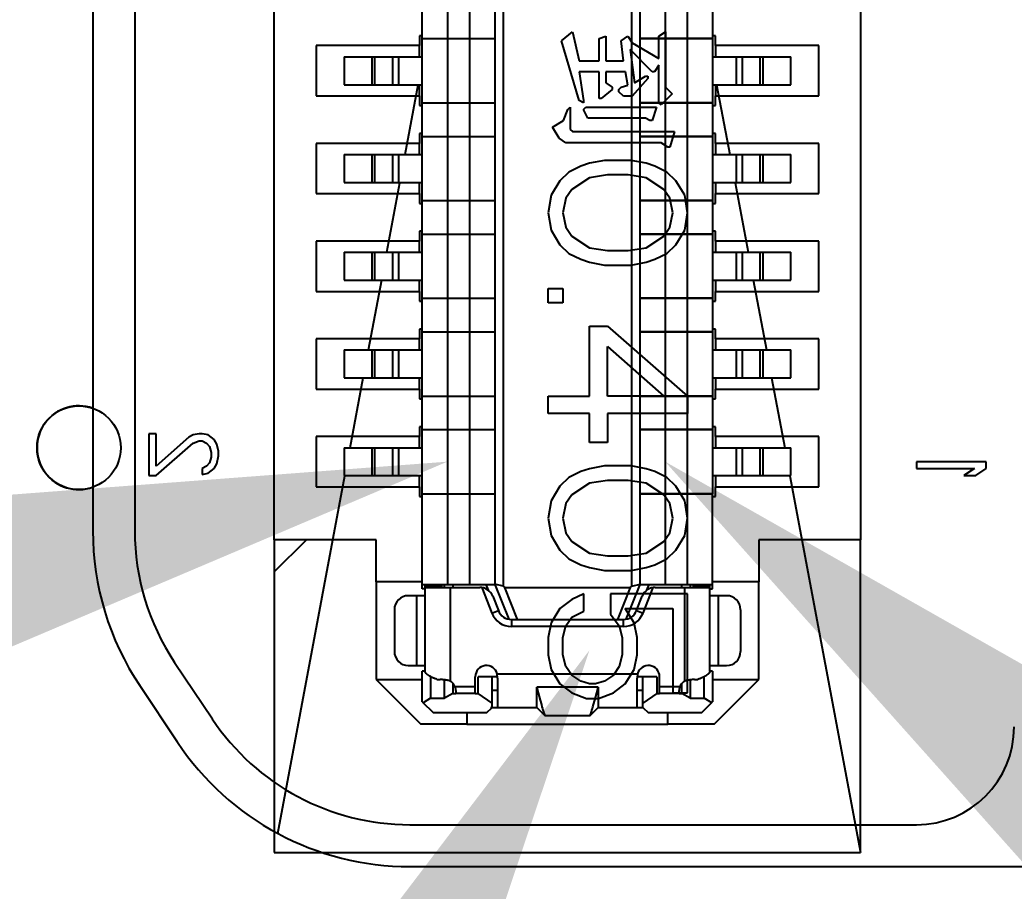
# Model space of a CAD drawing. Header units: millimetres. Extents: x 164 to 1164, y 133 to 906.
# Drawn here: x 230.45 to 241.14, y 277.52 to 286.88 of the extents above; entities that cross this region are included whole.
import ezdxf
from ezdxf import colors
from ezdxf.entities.mleader import LeaderData, LeaderLine
from ezdxf.math import Vec2, Vec3

# ---------------------------------------------------------------- set-up
doc = ezdxf.new("R2010")
doc.units = ezdxf.units.MM
for name, color, linetype in [('00侧挡板', 103, 'Continuous'), ('01_ASM_ALL_AXIS', 7, 'Continuous'), ('_135680', 7, 'Continuous'), ('_139725', 7, 'Continuous'), ('_189691', 7, 'Continuous'), ('_346969', 7, 'Continuous'), ('_367983', 7, 'Continuous'), ('_369953', 7, 'Continuous'), ('_424072', 7, 'Continuous'), ('_510059', 7, 'Continuous'), ('_524098', 7, 'Continuous'), ('_553651', 7, 'Continuous'), ('_584557', 7, 'Continuous'), ('_601858', 7, 'Continuous')]:
    doc.layers.add(name, color=color, linetype=linetype)
doc.styles.get("Standard").update_dxf_attribs({"font": ''})
doc.styles.get('Standard').set_extended_font_data('SimSun')

# ---------------------------------------------------------------- blocks, each defined once
blk = doc.blocks.new('SFWER23')
at = {"color": 7}
for p, q in [((-177.2026, -443.6431), (-177.2026, -426.5734)), ((-177.3526, -443.6431), (-177.3526, -441.8283)), ((-177.9339, -444.4855), (-177.7311, -444.3503)), ((-177.6479, -444.4751), (-177.8507, -444.6103)), ((-188.0026, -444.6283), (-178.4054, -444.6283)), ((-188.0026, -444.7783), (-178.4054, -444.7783))]:
    blk.add_line(p, q, dxfattribs=at)
at = {"color": 3}
for p, q in [((-177.2026, -443.6431), (-177.2026, -426.5734)), ((-177.8507, -444.6103), (-177.6479, -444.4751)), ((-188.0026, -444.7783), (-178.4054, -444.7783))]:
    blk.add_line(p, q, dxfattribs=at)
at = {"color": 2}
for p, q in [((-187.3326, -442.0283), (-178.3726, -442.0283)), ((-178.6021, -442.2813), (-177.2526, -442.0283)), ((-178.9526, -442.347), (-178.7026, -442.3002)), ((-179.3036, -442.4128), (-179.0526, -442.3658)), ((-179.6517, -442.4781), (-179.4026, -442.4314)), ((-180.0026, -442.5439), (-179.7526, -442.497)), ((-179.7526, -443.6595), (-180.0026, -443.6127)), ((-179.4026, -443.7252), (-179.6517, -443.6784)), ((-179.0526, -443.7908), (-179.3036, -443.7437)), ((-178.7026, -443.8564), (-178.9526, -443.8095)), ((-177.3212, -444.1154), (-178.6021, -443.8753)), ((-178.2576, -444.1283), (-178.3726, -444.0133)), ((-178.3726, -444.1283), (-187.3326, -444.1283))]:
    blk.add_line(p, q, dxfattribs=at)
at = {"color": 1}
for p, q in [((-178.3726, -442.0283), (-178.3726, -442.3933)), ((-177.2526, -442.0283), (-178.3726, -442.0283)), ((-177.2526, -444.1283), (-177.2526, -442.0283)), ((-178.3726, -442.3933), (-178.2226, -442.3933)), ((-177.7126, -442.5533), (-177.8726, -442.3933)), ((-180.1776, -442.5483), (-180.1776, -442.5583)), ((-180.1426, -442.5483), (-180.1776, -442.5483)), ((-179.9276, -442.5483), (-179.9626, -442.5483)), ((-179.9276, -442.5583), (-179.9276, -442.5483)), ((-179.8276, -442.5483), (-179.8276, -442.5583)), ((-179.7926, -442.5483), (-179.8276, -442.5483)), ((-179.5776, -442.5483), (-179.6126, -442.5483)), ((-179.5776, -442.5583), (-179.5776, -442.5483)), ((-179.4776, -442.5483), (-179.4776, -442.5583)), ((-179.4426, -442.5483), (-179.4776, -442.5483)), ((-179.2276, -442.5483), (-179.2626, -442.5483)), ((-179.2276, -442.5583), (-179.2276, -442.5483)), ((-179.1276, -442.5483), (-179.1276, -442.5583)), ((-179.0926, -442.5483), (-179.1276, -442.5483)), ((-178.8776, -442.5483), (-178.9126, -442.5483)), ((-178.8776, -442.5583), (-178.8776, -442.5483)), ((-178.7776, -442.5483), (-178.7776, -442.5583)), ((-178.7426, -442.5483), (-178.7776, -442.5483)), ((-178.5276, -442.5483), (-178.5626, -442.5483)), ((-178.5276, -442.5583), (-178.5276, -442.5483)), ((-177.7126, -442.5533), (-177.7126, -442.7183)), ((-177.7126, -443.4383), (-177.7126, -443.6033)), ((-180.1776, -443.5983), (-180.1776, -443.6083)), ((-180.1776, -443.6083), (-180.1426, -443.6083)), ((-179.9626, -443.6083), (-179.9276, -443.6083)), ((-179.9276, -443.6083), (-179.9276, -443.5983)), ((-179.8276, -443.5983), (-179.8276, -443.6083)), ((-179.8276, -443.6083), (-179.7926, -443.6083)), ((-179.6126, -443.6083), (-179.5776, -443.6083)), ((-179.5776, -443.6083), (-179.5776, -443.5983)), ((-179.4776, -443.5983), (-179.4776, -443.6083)), ((-179.4776, -443.6083), (-179.4426, -443.6083)), ((-179.2626, -443.6083), (-179.2276, -443.6083)), ((-179.2276, -443.6083), (-179.2276, -443.5983)), ((-179.1276, -443.5983), (-179.1276, -443.6083)), ((-179.1276, -443.6083), (-179.0926, -443.6083)), ((-178.9126, -443.6083), (-178.8776, -443.6083)), ((-178.8776, -443.6083), (-178.8776, -443.5983)), ((-178.7776, -443.5983), (-178.7776, -443.6083)), ((-178.7776, -443.6083), (-178.7426, -443.6083)), ((-178.5626, -443.6083), (-178.5276, -443.6083)), ((-178.5276, -443.6083), (-178.5276, -443.5983)), ((-177.8726, -443.7633), (-177.7126, -443.6033)), ((-178.3726, -443.7633), (-178.3726, -444.1283)), ((-178.2226, -443.7633), (-178.3726, -443.7633)), ((-177.2526, -444.1283), (-177.2526, -443.9498)), ((-178.3726, -444.1283), (-177.2526, -444.1283)), ((-177.3309, -444.1283), (-177.2526, -444.1283))]:
    blk.add_line(p, q, dxfattribs=at)
at = {"color": 4}
for p, q in [((-180.1426, -442.1783), (-180.1426, -442.5483)), ((-179.9626, -442.1783), (-180.1426, -442.1783)), ((-179.9626, -442.5483), (-179.9626, -442.1783)), ((-179.7926, -442.1783), (-179.7926, -442.5483)), ((-179.6126, -442.1783), (-179.7926, -442.1783)), ((-179.6126, -442.5483), (-179.6126, -442.1783)), ((-179.4426, -442.1783), (-179.4426, -442.5483)), ((-179.2626, -442.1783), (-179.4426, -442.1783)), ((-179.2626, -442.5483), (-179.2626, -442.1783)), ((-179.0926, -442.1783), (-179.0926, -442.5483)), ((-178.9126, -442.1783), (-179.0926, -442.1783)), ((-178.9126, -442.5483), (-178.9126, -442.1783)), ((-178.7426, -442.1783), (-178.7426, -442.5483)), ((-178.5626, -442.1783), (-178.7426, -442.1783)), ((-178.5626, -442.5483), (-178.5626, -442.1783)), ((-178.2226, -442.3933), (-178.2226, -442.5583)), ((-177.8726, -442.3933), (-178.2226, -442.3933)), ((-177.8726, -442.5583), (-177.8726, -442.3933)), ((-180.1426, -442.5483), (-180.1026, -442.5483)), ((-180.0026, -442.5483), (-179.9626, -442.5483)), ((-179.7926, -442.5483), (-179.7526, -442.5483)), ((-179.6526, -442.5483), (-179.6126, -442.5483)), ((-179.4426, -442.5483), (-179.4026, -442.5483)), ((-179.3026, -442.5483), (-179.2626, -442.5483)), ((-179.0926, -442.5483), (-179.0526, -442.5483)), ((-178.9526, -442.5483), (-178.9126, -442.5483)), ((-178.7426, -442.5483), (-178.7026, -442.5483)), ((-178.6026, -442.5483), (-178.5626, -442.5483)), ((-179.6065, -442.6584), (-179.6586, -442.6903)), ((-179.544, -442.6478), (-179.6065, -442.6584)), ((-179.4815, -442.6584), (-179.544, -442.6478)), ((-179.4295, -442.6903), (-179.4815, -442.6584)), ((-179.1378, -442.935), (-178.8878, -442.6478)), ((-178.8878, -442.6478), (-178.8253, -442.6478)), ((-178.8253, -442.6478), (-178.8253, -442.935)), ((-178.5128, -442.6584), (-178.5649, -442.6903)), ((-178.4503, -442.6478), (-178.5128, -442.6584)), ((-178.3878, -442.6584), (-178.4503, -442.6478)), ((-178.3357, -442.6903), (-178.3878, -442.6584)), ((-177.8253, -442.6478), (-178.1795, -442.6478)), ((-178.1795, -442.6478), (-178.1795, -442.9244)), ((-177.8253, -442.701), (-177.8253, -442.6478)), ((-179.8347, -443.0605), (-179.8347, -442.6954)), ((-179.8347, -442.6954), (-179.7792, -442.7113)), ((-179.6586, -442.6903), (-179.6899, -442.7223)), ((-179.3982, -442.7223), (-179.4295, -442.6903)), ((-178.5649, -442.6903), (-178.5961, -442.7223)), ((-178.3045, -442.7223), (-178.3357, -442.6903)), ((-180.176, -442.751), (-180.1919, -442.7272)), ((-180.1919, -442.7272), (-179.9934, -442.7272)), ((-179.9934, -442.7272), (-179.9696, -442.7033)), ((-179.9696, -442.7033), (-179.93, -442.743)), ((-179.7792, -442.7192), (-179.795, -442.743)), ((-179.7792, -442.7113), (-179.7792, -442.7192)), ((-179.6899, -442.7223), (-179.7107, -442.7648)), ((-179.5961, -442.7116), (-179.6274, -442.7329)), ((-179.544, -442.701), (-179.5961, -442.7116)), ((-179.492, -442.7116), (-179.544, -442.701)), ((-179.4607, -442.7329), (-179.492, -442.7116)), ((-179.3774, -442.7648), (-179.3982, -442.7223)), ((-178.5961, -442.7223), (-178.617, -442.7648)), ((-178.5024, -442.7116), (-178.5336, -442.7329)), ((-178.4503, -442.701), (-178.5024, -442.7116)), ((-178.3982, -442.7116), (-178.4503, -442.701)), ((-178.367, -442.7329), (-178.3982, -442.7116)), ((-178.2836, -442.7648), (-178.3045, -442.7223)), ((-178.1274, -442.701), (-177.8253, -442.701)), ((-178.1274, -442.8712), (-178.1274, -442.701)), ((-177.7126, -442.7183), (-177.7526, -442.7183)), ((-177.7126, -443.4383), (-177.7126, -442.7183)), ((-180.0966, -442.751), (-180.176, -442.751)), ((-180.1522, -442.8462), (-180.0966, -442.751)), ((-180.0728, -442.751), (-180.049, -442.7668)), ((-179.9379, -442.751), (-180.0728, -442.751)), ((-180.049, -442.7668), (-180.049, -442.7748)), ((-179.93, -442.743), (-179.9379, -442.751)), ((-179.922, -443.0129), (-179.922, -442.7589)), ((-179.922, -442.7589), (-179.8744, -442.7748)), ((-179.795, -442.743), (-179.795, -443.0843)), ((-179.7107, -442.7648), (-179.7211, -442.7967)), ((-179.6274, -442.7329), (-179.669, -442.7967)), ((-179.419, -442.7967), (-179.4607, -442.7329)), ((-179.367, -442.7967), (-179.3774, -442.7648)), ((-179.0649, -442.935), (-178.8878, -442.7329)), ((-178.8878, -442.7329), (-178.8878, -442.935)), ((-178.617, -442.7648), (-178.6274, -442.7967)), ((-178.5336, -442.7329), (-178.5753, -442.7967)), ((-178.3253, -442.7967), (-178.367, -442.7329)), ((-178.2732, -442.7967), (-178.2836, -442.7648)), ((-180.049, -442.7748), (-180.1284, -442.8541)), ((-180.0331, -442.7986), (-180.0331, -442.7906)), ((-180.0331, -442.7906), (-180.0252, -442.7906)), ((-180.0093, -442.8383), (-180.0331, -442.7986)), ((-180.0252, -442.7906), (-179.9617, -442.8462)), ((-179.8744, -442.7827), (-179.8823, -442.7986)), ((-179.8823, -442.7986), (-179.8823, -443.0049)), ((-179.8744, -442.7748), (-179.8744, -442.7827)), ((-179.7211, -442.7967), (-179.7315, -442.8499)), ((-179.669, -442.7967), (-179.6795, -442.8606)), ((-179.4086, -442.8606), (-179.419, -442.7967)), ((-179.3565, -442.8499), (-179.367, -442.7967)), ((-178.6274, -442.7967), (-178.6378, -442.8499)), ((-178.5753, -442.7967), (-178.5857, -442.8606)), ((-178.3149, -442.8606), (-178.3253, -442.7967)), ((-178.2628, -442.8499), (-178.2732, -442.7967)), ((-180.1284, -442.8541), (-180.0093, -442.8383)), ((-178.0232, -442.8286), (-178.0753, -442.8393)), ((-177.9607, -442.8286), (-178.0232, -442.8286)), ((-177.9086, -442.8393), (-177.9607, -442.8286)), ((-180.176, -442.8621), (-180.1522, -442.8462)), ((-180.1601, -442.8859), (-180.176, -442.8621)), ((-180.0014, -442.8621), (-180.049, -442.87)), ((-180.049, -442.87), (-180.049, -442.9414)), ((-179.9934, -442.8859), (-180.0014, -442.8621)), ((-179.9617, -442.8462), (-179.9617, -442.8779)), ((-179.7315, -442.8499), (-179.7315, -442.9457)), ((-179.6795, -442.8606), (-179.6795, -442.935)), ((-179.4086, -442.935), (-179.4086, -442.8606)), ((-179.3565, -442.9457), (-179.3565, -442.8499)), ((-178.6378, -442.8499), (-178.6378, -442.9457)), ((-178.5857, -442.8606), (-178.5857, -442.935)), ((-178.3149, -442.935), (-178.3149, -442.8606)), ((-178.2628, -442.9457), (-178.2628, -442.8499)), ((-178.0753, -442.8393), (-178.1274, -442.8712)), ((-177.8565, -442.8712), (-177.9086, -442.8393)), ((-177.8253, -442.9137), (-177.8565, -442.8712)), ((-180.0887, -442.8779), (-180.1601, -442.8859)), ((-180.0887, -442.9414), (-180.0887, -442.8779)), ((-179.9855, -442.8938), (-179.9934, -442.8859)), ((-179.9776, -442.8938), (-179.9855, -442.8938)), ((-179.9617, -442.8779), (-179.9776, -442.8938)), ((-178.1065, -442.9244), (-178.0649, -442.8925)), ((-178.0649, -442.8925), (-178.0232, -442.8818)), ((-178.0232, -442.8818), (-177.9607, -442.8818)), ((-177.9607, -442.8818), (-177.919, -442.8925)), ((-177.919, -442.8925), (-177.8878, -442.9137)), ((-180.176, -442.9414), (-180.0887, -442.9414)), ((-180.168, -442.9652), (-180.176, -442.9414)), ((-180.049, -442.9414), (-180.0093, -442.9414)), ((-180.0093, -442.9414), (-179.9934, -442.9176)), ((-179.9934, -442.9176), (-179.9855, -442.9176)), ((-179.9855, -442.9176), (-179.9538, -442.9573)), ((-179.7315, -442.9457), (-179.7211, -442.9989)), ((-179.6795, -442.935), (-179.669, -442.9989)), ((-179.419, -442.9989), (-179.4086, -442.935)), ((-179.367, -442.9989), (-179.3565, -442.9457)), ((-179.1378, -442.9989), (-179.1378, -442.935)), ((-178.8878, -442.935), (-179.0649, -442.935)), ((-178.8253, -442.935), (-178.7211, -442.935)), ((-178.7211, -442.935), (-178.7211, -442.9989)), ((-178.6378, -442.9457), (-178.6274, -442.9989)), ((-178.5857, -442.935), (-178.5753, -442.9989)), ((-178.3253, -442.9989), (-178.3149, -442.935)), ((-178.2732, -442.9989), (-178.2628, -442.9457)), ((-178.1795, -442.9244), (-178.1065, -442.9244)), ((-177.8878, -442.9137), (-177.867, -442.9457)), ((-177.867, -442.9457), (-177.8565, -442.9776)), ((-177.8045, -442.9669), (-177.8253, -442.9137)), ((-180.0887, -442.9652), (-180.168, -442.9652)), ((-180.0887, -443.0367), (-180.0887, -442.9652)), ((-180.049, -442.9652), (-180.049, -443.0367)), ((-179.9538, -442.9652), (-180.049, -442.9652)), ((-179.9538, -442.9573), (-179.9538, -442.9652)), ((-177.8565, -442.9776), (-177.8565, -442.9989)), ((-177.8045, -443.0095), (-177.8045, -442.9669)), ((-179.9141, -443.0208), (-179.922, -443.0129)), ((-179.8823, -443.0049), (-179.9141, -443.0208)), ((-179.7211, -442.9989), (-179.7107, -443.0308)), ((-179.669, -442.9989), (-179.6274, -443.0627)), ((-179.4607, -443.0627), (-179.419, -442.9989)), ((-179.3774, -443.0308), (-179.367, -442.9989)), ((-178.8878, -442.9989), (-179.1378, -442.9989)), ((-178.8878, -443.1478), (-178.8878, -442.9989)), ((-178.8253, -442.9989), (-178.8253, -443.1478)), ((-178.7211, -442.9989), (-178.8253, -442.9989)), ((-178.6274, -442.9989), (-178.617, -443.0308)), ((-178.5753, -442.9989), (-178.5336, -443.0627)), ((-178.367, -443.0627), (-178.3253, -442.9989)), ((-178.2836, -443.0308), (-178.2732, -442.9989)), ((-177.8565, -442.9989), (-177.867, -443.0308)), ((-177.8253, -443.0627), (-177.8045, -443.0095)), ((-180.1919, -443.0605), (-180.0887, -443.0367)), ((-179.9458, -443.0367), (-180.1601, -443.1002)), ((-180.049, -443.0367), (-179.9458, -443.0208)), ((-179.9458, -443.0208), (-179.9379, -443.0208)), ((-179.9379, -443.0208), (-179.9458, -443.0367)), ((-179.7107, -443.0308), (-179.6899, -443.0733)), ((-179.3982, -443.0733), (-179.3774, -443.0308)), ((-178.617, -443.0308), (-178.5961, -443.0733)), ((-178.3045, -443.0733), (-178.2836, -443.0308)), ((-178.117, -443.0201), (-178.1795, -443.0201)), ((-178.1795, -443.0201), (-178.1586, -443.0627)), ((-178.0961, -443.0627), (-178.117, -443.0201)), ((-177.867, -443.0308), (-177.8878, -443.0627)), ((-180.1601, -443.1002), (-180.1919, -443.0605)), ((-179.9141, -443.0764), (-179.922, -443.0684)), ((-179.922, -443.0684), (-179.8427, -443.0684)), ((-179.8744, -443.0922), (-179.9141, -443.0764)), ((-179.8427, -443.0684), (-179.8347, -443.0605)), ((-179.795, -443.0843), (-179.8109, -443.1081)), ((-179.6899, -443.0733), (-179.6586, -443.1052)), ((-179.6274, -443.0627), (-179.5961, -443.084)), ((-179.5961, -443.084), (-179.544, -443.0946)), ((-179.544, -443.0946), (-179.492, -443.084)), ((-179.492, -443.084), (-179.4607, -443.0627)), ((-179.4295, -443.1052), (-179.3982, -443.0733)), ((-178.5961, -443.0733), (-178.5649, -443.1052)), ((-178.5336, -443.0627), (-178.5024, -443.084)), ((-178.5024, -443.084), (-178.4503, -443.0946)), ((-178.4503, -443.0946), (-178.3982, -443.084)), ((-178.3982, -443.084), (-178.367, -443.0627)), ((-178.3357, -443.1052), (-178.3045, -443.0733)), ((-178.1586, -443.0627), (-178.1274, -443.1052)), ((-178.0649, -443.084), (-178.0961, -443.0627)), ((-178.0232, -443.0946), (-178.0649, -443.084)), ((-177.919, -443.084), (-177.9607, -443.0946)), ((-177.8878, -443.0627), (-177.919, -443.084)), ((-177.8565, -443.1052), (-177.8253, -443.0627)), ((-179.8506, -443.1319), (-179.8744, -443.0922)), ((-179.8109, -443.1081), (-179.8506, -443.1319)), ((-179.6586, -443.1052), (-179.6065, -443.1371)), ((-179.4815, -443.1371), (-179.4295, -443.1052)), ((-179.2732, -443.1478), (-179.2732, -443.0946)), ((-179.2732, -443.0946), (-179.2211, -443.0946)), ((-179.2211, -443.0946), (-179.2211, -443.1478)), ((-178.5649, -443.1052), (-178.5128, -443.1371)), ((-178.3878, -443.1371), (-178.3357, -443.1052)), ((-178.1274, -443.1052), (-178.0753, -443.1371)), ((-177.9607, -443.0946), (-178.0232, -443.0946)), ((-177.9086, -443.1371), (-177.8565, -443.1052)), ((-179.6065, -443.1371), (-179.544, -443.1478)), ((-179.544, -443.1478), (-179.4815, -443.1371)), ((-179.2211, -443.1478), (-179.2732, -443.1478)), ((-178.8253, -443.1478), (-178.8878, -443.1478)), ((-178.5128, -443.1371), (-178.4503, -443.1478)), ((-178.4503, -443.1478), (-178.3878, -443.1371)), ((-178.0753, -443.1371), (-178.0232, -443.1478)), ((-178.0232, -443.1478), (-177.9607, -443.1478)), ((-177.9607, -443.1478), (-177.9086, -443.1371)), ((-177.7526, -443.4383), (-177.7126, -443.4383)), ((-180.1426, -443.6083), (-180.1426, -443.9783)), ((-180.1026, -443.6083), (-180.1426, -443.6083)), ((-179.9626, -443.6083), (-180.0026, -443.6083)), ((-179.9626, -443.9783), (-179.9626, -443.6083)), ((-179.7926, -443.6083), (-179.7926, -443.9783)), ((-179.7526, -443.6083), (-179.7926, -443.6083)), ((-179.6126, -443.6083), (-179.6526, -443.6083)), ((-179.6126, -443.9783), (-179.6126, -443.6083)), ((-179.4426, -443.6083), (-179.4426, -443.9783)), ((-179.4026, -443.6083), (-179.4426, -443.6083)), ((-179.2626, -443.6083), (-179.3026, -443.6083)), ((-179.2626, -443.9783), (-179.2626, -443.6083)), ((-179.0926, -443.6083), (-179.0926, -443.9783)), ((-179.0526, -443.6083), (-179.0926, -443.6083)), ((-178.9126, -443.6083), (-178.9526, -443.6083)), ((-178.9126, -443.9783), (-178.9126, -443.6083)), ((-178.7426, -443.6083), (-178.7426, -443.9783)), ((-178.7026, -443.6083), (-178.7426, -443.6083)), ((-178.5626, -443.6083), (-178.6026, -443.6083)), ((-178.5626, -443.9783), (-178.5626, -443.6083)), ((-178.2226, -443.5983), (-178.2226, -443.7633)), ((-177.8726, -443.7633), (-177.8726, -443.5983)), ((-178.2226, -443.7633), (-177.8726, -443.7633)), ((-180.1426, -443.9783), (-179.9626, -443.9783)), ((-179.7926, -443.9783), (-179.6126, -443.9783)), ((-179.4426, -443.9783), (-179.2626, -443.9783)), ((-179.0926, -443.9783), (-178.9126, -443.9783)), ((-178.7426, -443.9783), (-178.5626, -443.9783))]:
    blk.add_line(p, q, dxfattribs=at)
at = {"color": 7}
for centre, radius, start, end in [((-177.7026, -441.8283), 0.35, 0, 90), ((-178.2026, -443.6431), 0.85, 303.6901, 0), ((-178.2026, -443.6431), 1, 303.6901, 0), ((-178.4054, -443.7783), 0.85, 270, 303.6901), ((-178.4054, -443.7783), 1, 270, 303.6901)]:
    blk.add_arc(centre, radius, start, end, dxfattribs=at)
at = {"color": 3}
for centre, start, end in [((-178.2026, -443.6431), 303.6901, 0), ((-178.4054, -443.7783), 270, 303.6901)]:
    blk.add_arc(centre, 1, start, end, dxfattribs=at)
at = {"layer": '01_ASM_ALL_AXIS', "color": 4}
for p, q in [((-178.6526, -441.5783), (-178.6526, -441.8283)), ((-178.6276, -441.5783), (-178.6526, -441.5783)), ((-178.6026, -441.6155), (-178.6276, -441.5783)), ((-178.6276, -441.8283), (-178.6276, -441.6208)), ((-178.6276, -441.6208), (-178.6026, -441.6581)), ((-178.6026, -441.6581), (-178.6026, -441.6155)), ((-178.6526, -441.8283), (-178.6276, -441.8283)), ((-178.7151, -444.3336), (-178.7318, -444.3442)), ((-178.6901, -444.3283), (-178.7151, -444.3336)), ((-178.6735, -444.3283), (-178.6901, -444.3283)), ((-178.6443, -444.3336), (-178.6735, -444.3283)), ((-178.6276, -444.3442), (-178.6443, -444.3336)), ((-178.7485, -444.3655), (-178.7526, -444.3868)), ((-178.7318, -444.3442), (-178.7485, -444.3655)), ((-178.7193, -444.3708), (-178.7068, -444.3602)), ((-178.7068, -444.3602), (-178.686, -444.3549)), ((-178.686, -444.3549), (-178.6693, -444.3549)), ((-178.6693, -444.3549), (-178.6485, -444.3602)), ((-178.6485, -444.3602), (-178.636, -444.3708)), ((-178.611, -444.3655), (-178.6276, -444.3442)), ((-178.6068, -444.3868), (-178.611, -444.3655)), ((-178.7526, -444.3868), (-178.7526, -444.3974)), ((-178.7526, -444.3974), (-178.7485, -444.4187)), ((-178.7276, -444.3868), (-178.7193, -444.3708)), ((-178.7276, -444.3974), (-178.7276, -444.3868)), ((-178.7193, -444.4187), (-178.7276, -444.3974)), ((-178.636, -444.3708), (-178.6276, -444.3868)), ((-178.6276, -444.3868), (-178.6068, -444.3868)), ((-178.7485, -444.4187), (-178.7401, -444.4347)), ((-178.7401, -444.4347), (-178.636, -444.5517)), ((-178.6026, -444.5517), (-178.7193, -444.4187)), ((-178.7526, -444.5517), (-178.7526, -444.5783)), ((-178.636, -444.5517), (-178.7526, -444.5517)), ((-178.7526, -444.5783), (-178.6026, -444.5783)), ((-178.6026, -444.5783), (-178.6026, -444.5517))]:
    blk.add_line(p, q, dxfattribs=at)
blk.add_circle((-178.7026, -444.8283), 0.15, dxfattribs=at)
blk.add_arc((-178.7026, -444.8283), 0.15, 160.5269, 19.4731, dxfattribs=at)
at = {"layer": '_135680', "color": 7}
for p, q in [((-179.4026, -442.5583), (-179.4026, -442.2783)), ((-179.3026, -442.2783), (-179.4026, -442.2783)), ((-179.3026, -442.5583), (-179.3026, -442.2783)), ((-179.4676, -442.5583), (-179.4676, -442.8183)), ((-179.4676, -442.5583), (-179.2376, -442.5583)), ((-179.2376, -442.8183), (-179.2376, -442.5583)), ((-179.2376, -442.8183), (-179.4676, -442.8183))]:
    blk.add_line(p, q, dxfattribs=at)
at = {"layer": '_135680', "color": 9}
for p, q in [((-179.4026, -442.3783), (-179.3026, -442.3783)), ((-179.3026, -442.3875), (-179.4026, -442.3875)), ((-179.4026, -442.453), (-179.3026, -442.453)), ((-179.3026, -442.4733), (-179.4026, -442.4733)), ((-179.2376, -442.6483), (-179.4676, -442.6483)), ((-179.4676, -442.7283), (-179.2376, -442.7283))]:
    blk.add_line(p, q, dxfattribs=at)
at = {"layer": '_139725', "color": 7}
for p, q in [((-180.2876, -442.5583), (-180.1676, -442.5583)), ((-180.1676, -442.8183), (-180.1676, -442.5583)), ((-179.9376, -442.5583), (-179.9376, -442.8183)), ((-179.9376, -442.5583), (-179.8176, -442.5583)), ((-179.8176, -442.8183), (-179.8176, -442.5583)), ((-179.5876, -442.5583), (-179.5876, -442.8183)), ((-179.5876, -442.5583), (-179.4676, -442.5583)), ((-179.4676, -442.8183), (-179.4676, -442.5583)), ((-179.2376, -442.5583), (-179.2376, -442.8183)), ((-179.2376, -442.5583), (-179.1176, -442.5583)), ((-179.1176, -442.8183), (-179.1176, -442.5583)), ((-178.8876, -442.5583), (-178.8876, -442.8183)), ((-178.8876, -442.5583), (-178.7676, -442.5583)), ((-178.7676, -442.8183), (-178.7676, -442.5583)), ((-178.5376, -442.5583), (-178.5376, -442.8183)), ((-178.1976, -442.5583), (-178.5376, -442.5583)), ((-178.2126, -442.8183), (-178.2126, -442.5583)), ((-178.1976, -442.5683), (-178.1976, -442.5583)), ((-177.9026, -442.5583), (-177.9026, -442.5683)), ((-177.9026, -442.5583), (-177.7926, -442.5583)), ((-177.8051, -442.5883), (-177.8827, -442.5883)), ((-177.7895, -442.5614), (-177.8051, -442.5883)), ((-177.8051, -442.6383), (-177.8051, -442.5883)), ((-177.7526, -442.5983), (-177.7926, -442.5583)), ((-177.7526, -442.5983), (-177.7526, -442.7883)), ((-178.2126, -442.6383), (-178.2026, -442.6383)), ((-177.8711, -442.6383), (-177.8051, -442.6383)), ((-177.8051, -442.6383), (-177.8226, -442.6683)), ((-178.2026, -442.6683), (-178.2126, -442.6683)), ((-177.8226, -442.6683), (-177.8587, -442.6683)), ((-177.8226, -442.6783), (-177.8226, -442.6683)), ((-177.8826, -442.7583), (-177.8826, -442.8283)), ((-177.8826, -442.7583), (-177.8226, -442.7583)), ((-177.8226, -442.7583), (-177.8226, -442.7483)), ((-177.8226, -442.7583), (-177.7876, -442.8083)), ((-177.7726, -442.8083), (-177.7526, -442.7883)), ((-180.1676, -442.8183), (-180.2876, -442.8183)), ((-179.8176, -442.8183), (-179.9376, -442.8183)), ((-179.4676, -442.8183), (-179.5876, -442.8183)), ((-179.1176, -442.8183), (-179.2376, -442.8183)), ((-178.7676, -442.8183), (-178.8876, -442.8183)), ((-178.2126, -442.8183), (-178.5376, -442.8183)), ((-178.207, -442.8483), (-178.2135, -442.8183)), ((-178.0888, -442.8678), (-178.2126, -442.8183)), ((-177.7726, -442.8083), (-177.8826, -442.8083)), ((-178.207, -442.8483), (-187.4983, -442.8483)), ((-178.2026, -442.8534), (-178.207, -442.8483)), ((-178.2026, -443.3031), (-178.2026, -442.8534)), ((-178.2026, -442.8534), (-178.0876, -442.8994)), ((-178.0876, -443.2571), (-178.2026, -443.3031)), ((-178.2126, -443.3383), (-178.0888, -443.2887)), ((-187.4983, -443.3083), (-178.207, -443.3083)), ((-178.207, -443.3083), (-178.2135, -443.3383)), ((-178.207, -443.3083), (-178.2026, -443.3031)), ((-177.8826, -443.3283), (-177.8826, -443.3983)), ((-180.2876, -443.3383), (-180.1676, -443.3383)), ((-180.1676, -443.5983), (-180.1676, -443.3383)), ((-179.9376, -443.5983), (-179.9376, -443.3383)), ((-179.9376, -443.3383), (-179.8176, -443.3383)), ((-179.8176, -443.5983), (-179.8176, -443.3383)), ((-179.5876, -443.5983), (-179.5876, -443.3383)), ((-179.5876, -443.3383), (-179.4676, -443.3383)), ((-179.4676, -443.5983), (-179.4676, -443.3383)), ((-179.2376, -443.5983), (-179.2376, -443.3383)), ((-179.2376, -443.3383), (-179.1176, -443.3383)), ((-179.1176, -443.5983), (-179.1176, -443.3383)), ((-178.8876, -443.5983), (-178.8876, -443.3383)), ((-178.8876, -443.3383), (-178.7676, -443.3383)), ((-178.7676, -443.5983), (-178.7676, -443.3383)), ((-178.5376, -443.5983), (-178.5376, -443.3383)), ((-178.5376, -443.3383), (-178.2126, -443.3383)), ((-178.2126, -443.5983), (-178.2126, -443.3383)), ((-177.7726, -443.3483), (-177.8826, -443.3483)), ((-177.7876, -443.3483), (-177.8226, -443.3983)), ((-177.7526, -443.3683), (-177.7726, -443.3483)), ((-177.7526, -443.3683), (-177.7526, -443.5583)), ((-177.8226, -443.3983), (-177.8826, -443.3983)), ((-177.8226, -443.4083), (-177.8226, -443.3983)), ((-177.8226, -443.4883), (-177.8226, -443.4783)), ((-178.2126, -443.4883), (-178.2026, -443.4883)), ((-177.8587, -443.4883), (-177.8226, -443.4883)), ((-177.8226, -443.4883), (-177.8051, -443.5183)), ((-178.2026, -443.5183), (-178.2126, -443.5183)), ((-177.8051, -443.5183), (-177.8711, -443.5183)), ((-177.8051, -443.5683), (-177.8051, -443.5183)), ((-177.8827, -443.5683), (-177.8051, -443.5683)), ((-177.8051, -443.5683), (-177.7895, -443.5951)), ((-177.7926, -443.5983), (-177.7526, -443.5583)), ((-180.1676, -443.5983), (-180.2876, -443.5983)), ((-179.8176, -443.5983), (-179.9376, -443.5983)), ((-179.4676, -443.5983), (-179.5876, -443.5983)), ((-179.1176, -443.5983), (-179.2376, -443.5983)), ((-178.7676, -443.5983), (-178.8876, -443.5983)), ((-178.1976, -443.5983), (-178.5376, -443.5983)), ((-178.1976, -443.5883), (-178.1976, -443.5983)), ((-177.9026, -443.5883), (-177.9026, -443.5983)), ((-177.7926, -443.5983), (-177.9026, -443.5983))]:
    blk.add_line(p, q, dxfattribs=at)
at = {"layer": '_139725', "color": 9}
for p, q in [((-180.1676, -442.6483), (-180.2876, -442.6483)), ((-179.8176, -442.6483), (-179.9376, -442.6483)), ((-179.4676, -442.6483), (-179.5876, -442.6483)), ((-179.1176, -442.6483), (-179.2376, -442.6483)), ((-178.7676, -442.6483), (-178.8876, -442.6483)), ((-178.2126, -442.6483), (-178.5376, -442.6483)), ((-180.2876, -442.7283), (-180.1676, -442.7283)), ((-179.9376, -442.7283), (-179.8176, -442.7283)), ((-179.5876, -442.7283), (-179.4676, -442.7283)), ((-179.2376, -442.7283), (-179.1176, -442.7283)), ((-178.8876, -442.7283), (-178.7676, -442.7283)), ((-178.5376, -442.7283), (-178.2126, -442.7283)), ((-178.1925, -442.794), (-178.2126, -442.786)), ((-178.2126, -443.3706), (-178.1925, -443.3625)), ((-180.1676, -443.4283), (-180.2876, -443.4283)), ((-179.8176, -443.4283), (-179.9376, -443.4283)), ((-179.4676, -443.4283), (-179.5876, -443.4283)), ((-179.1176, -443.4283), (-179.2376, -443.4283)), ((-178.7676, -443.4283), (-178.8876, -443.4283)), ((-178.2126, -443.4283), (-178.5376, -443.4283)), ((-180.2876, -443.5083), (-180.1676, -443.5083)), ((-179.9376, -443.5083), (-179.8176, -443.5083)), ((-179.5876, -443.5083), (-179.4676, -443.5083)), ((-179.2376, -443.5083), (-179.1176, -443.5083)), ((-178.8876, -443.5083), (-178.7676, -443.5083)), ((-178.5376, -443.5083), (-178.2126, -443.5083))]:
    blk.add_line(p, q, dxfattribs=at)
at = {"layer": '_189691', "color": 7}
for p, q in [((-178.7026, -442.5583), (-178.7026, -442.2783)), ((-178.6026, -442.2783), (-178.7026, -442.2783)), ((-178.6026, -442.5583), (-178.6026, -442.2783)), ((-178.7676, -442.5583), (-178.7676, -442.8183)), ((-178.7676, -442.5583), (-178.5376, -442.5583)), ((-178.5376, -442.8183), (-178.5376, -442.5583)), ((-178.5376, -442.8183), (-178.7676, -442.8183))]:
    blk.add_line(p, q, dxfattribs=at)
at = {"layer": '_189691', "color": 9}
for p, q in [((-178.7026, -442.3783), (-178.6026, -442.3783)), ((-178.6026, -442.3875), (-178.7026, -442.3875)), ((-178.7026, -442.453), (-178.6026, -442.453)), ((-178.6026, -442.4733), (-178.7026, -442.4733)), ((-178.5376, -442.6483), (-178.7676, -442.6483)), ((-178.7676, -442.7283), (-178.5376, -442.7283))]:
    blk.add_line(p, q, dxfattribs=at)
at = {"layer": '_346969', "color": 7}
for p, q in [((-179.1176, -443.5983), (-179.1176, -443.3383)), ((-179.1176, -443.3383), (-178.8876, -443.3383)), ((-178.8876, -443.5983), (-178.8876, -443.3383)), ((-178.8876, -443.5983), (-179.1176, -443.5983)), ((-179.0526, -443.8783), (-179.0526, -443.5983)), ((-178.9526, -443.8783), (-178.9526, -443.5983)), ((-179.0526, -443.8783), (-178.9526, -443.8783))]:
    blk.add_line(p, q, dxfattribs=at)
at = {"layer": '_346969', "color": 9}
for p, q in [((-178.8876, -443.4283), (-179.1176, -443.4283)), ((-179.1176, -443.5083), (-178.8876, -443.5083)), ((-179.0526, -443.6833), (-178.9526, -443.6833)), ((-178.9526, -443.7035), (-179.0526, -443.7035)), ((-179.0526, -443.7691), (-178.9526, -443.7691)), ((-178.9526, -443.7783), (-179.0526, -443.7783))]:
    blk.add_line(p, q, dxfattribs=at)
at = {"layer": '_367983', "color": 7}
for p, q in [((-178.7676, -443.5983), (-178.7676, -443.3383)), ((-178.7676, -443.3383), (-178.5376, -443.3383)), ((-178.5376, -443.5983), (-178.5376, -443.3383)), ((-178.5376, -443.5983), (-178.7676, -443.5983)), ((-178.7026, -443.8783), (-178.7026, -443.5983)), ((-178.6026, -443.8783), (-178.6026, -443.5983)), ((-178.7026, -443.8783), (-178.6026, -443.8783))]:
    blk.add_line(p, q, dxfattribs=at)
at = {"layer": '_367983', "color": 9}
for p, q in [((-178.5376, -443.4283), (-178.7676, -443.4283)), ((-178.7676, -443.5083), (-178.5376, -443.5083)), ((-178.7026, -443.6833), (-178.6026, -443.6833)), ((-178.6026, -443.7035), (-178.7026, -443.7035)), ((-178.7026, -443.7691), (-178.6026, -443.7691)), ((-178.6026, -443.7783), (-178.7026, -443.7783))]:
    blk.add_line(p, q, dxfattribs=at)
at = {"layer": '_369953', "color": 7}
for p, q in [((-180.1026, -442.5583), (-180.1026, -442.2783)), ((-180.0026, -442.2783), (-180.1026, -442.2783)), ((-180.0026, -442.5583), (-180.0026, -442.2783)), ((-180.1676, -442.5583), (-180.1676, -442.8183)), ((-180.1676, -442.5583), (-179.9376, -442.5583)), ((-179.9376, -442.8183), (-179.9376, -442.5583)), ((-179.9376, -442.8183), (-180.1676, -442.8183))]:
    blk.add_line(p, q, dxfattribs=at)
at = {"layer": '_369953', "color": 9}
for p, q in [((-180.1026, -442.3783), (-180.0026, -442.3783)), ((-180.0026, -442.3875), (-180.1026, -442.3875)), ((-180.1026, -442.453), (-180.0026, -442.453)), ((-180.0026, -442.4733), (-180.1026, -442.4733)), ((-179.9376, -442.6483), (-180.1676, -442.6483)), ((-180.1676, -442.7283), (-179.9376, -442.7283))]:
    blk.add_line(p, q, dxfattribs=at)
at = {"layer": '_424072', "color": 7}
for p, q in [((-178.1226, -442.4583), (-177.9726, -442.4583)), ((-178.1726, -442.5083), (-178.1726, -442.5683)), ((-177.9226, -442.5683), (-177.9226, -442.5083)), ((-177.9026, -442.5683), (-178.2126, -442.5683)), ((-178.2026, -442.7641), (-178.2026, -442.5683)), ((-177.8726, -442.6227), (-177.8726, -442.6109)), ((-178.2126, -442.6283), (-178.2026, -442.6283)), ((-177.8476, -442.7483), (-177.8476, -442.6754)), ((-177.8226, -442.6783), (-177.8326, -442.6783)), ((-177.8226, -442.6783), (-177.8226, -442.7483)), ((-177.8226, -442.7483), (-177.8826, -442.7483)), ((-178.1103, -442.8076), (-178.2021, -442.7717)), ((-178.1194, -442.8308), (-178.1708, -442.8107)), ((-177.8926, -442.827), (-177.8775, -442.8283)), ((-177.7726, -442.8283), (-177.8775, -442.8283)), ((-177.8326, -442.8083), (-177.8326, -442.8283)), ((-177.7726, -442.9683), (-177.7726, -442.8083)), ((-178.0876, -443.2791), (-178.0876, -442.8774)), ((-178.0626, -442.8774), (-178.0626, -443.2791)), ((-177.8447, -442.9683), (-177.8447, -443.1883)), ((-177.8447, -442.9683), (-177.7726, -442.9683)), ((-177.7825, -442.9848), (-177.7984, -442.9805)), ((-177.7426, -442.9983), (-177.7726, -442.9683)), ((-177.7426, -442.9983), (-177.7426, -443.1583)), ((-177.7726, -443.1883), (-177.7426, -443.1583)), ((-177.8447, -443.1883), (-177.8253, -443.1832)), ((-177.7726, -443.1883), (-177.8447, -443.1883)), ((-177.8253, -443.1832), (-177.7984, -443.1761)), ((-177.7726, -443.3539), (-177.7726, -443.1883)), ((-178.1708, -443.3458), (-178.1194, -443.3257)), ((-177.8775, -443.3283), (-177.8926, -443.3295)), ((-177.8775, -443.3283), (-177.7726, -443.3283)), ((-177.8326, -443.3283), (-177.8326, -443.3483)), ((-178.2021, -443.3849), (-178.1103, -443.349)), ((-178.2026, -443.5883), (-178.2026, -443.3924)), ((-177.8226, -443.4083), (-177.8826, -443.4083)), ((-177.8476, -443.4812), (-177.8476, -443.4083)), ((-177.8226, -443.4083), (-177.8226, -443.4783)), ((-177.8326, -443.4783), (-177.8226, -443.4783)), ((-178.2026, -443.5283), (-178.2126, -443.5283)), ((-177.8726, -443.5457), (-177.8726, -443.5339)), ((-177.9026, -443.5883), (-178.2126, -443.5883)), ((-178.1726, -443.5883), (-178.1726, -443.6483)), ((-177.9226, -443.6483), (-177.9226, -443.5883)), ((-178.1226, -443.6983), (-177.9726, -443.6983))]:
    blk.add_line(p, q, dxfattribs=at)
at = {"layer": '_424072', "color": 9}
for p, q in [((-178.1726, -442.5383), (-177.9226, -442.5383)), ((-178.2058, -442.6283), (-178.2058, -442.5683)), ((-177.8673, -442.6583), (-178.2026, -442.6583)), ((-178.1194, -442.8308), (-178.1103, -442.8076)), ((-177.8926, -443.3295), (-177.8926, -442.827)), ((-178.0626, -442.8774), (-178.0876, -442.8774)), ((-178.0876, -443.2791), (-178.0626, -443.2791)), ((-178.1103, -443.349), (-178.1194, -443.3257)), ((-178.2026, -443.4983), (-177.8673, -443.4983)), ((-178.2058, -443.5883), (-178.2058, -443.5283)), ((-177.9226, -443.6183), (-178.1726, -443.6183))]:
    blk.add_line(p, q, dxfattribs=at)
at = {"layer": '_424072', "color": 7}
for points in [[(-177.9026, -442.5683), (-177.9023, -442.5683), (-177.902, -442.5683), (-177.9017, -442.5683), (-177.9014, -442.5684), (-177.9011, -442.5684), (-177.9008, -442.5684), (-177.9005, -442.5685), (-177.9002, -442.5686), (-177.8999, -442.5687), (-177.8997, -442.5687), (-177.8993, -442.5688), (-177.899, -442.569), (-177.8987, -442.5691), (-177.8984, -442.5692), (-177.8981, -442.5693), (-177.8978, -442.5695), (-177.8976, -442.5696), (-177.8973, -442.5698), (-177.897, -442.5699), (-177.8967, -442.5701), (-177.8964, -442.5703), (-177.896, -442.5706), (-177.8957, -442.5708), (-177.8954, -442.571), (-177.895, -442.5713), (-177.8947, -442.5716), (-177.8944, -442.5718), (-177.8941, -442.5721), (-177.8938, -442.5724), (-177.8934, -442.5727), (-177.893, -442.5731), (-177.8926, -442.5735), (-177.8923, -442.5739), (-177.8919, -442.5742), (-177.8915, -442.5746), (-177.8912, -442.575), (-177.8908, -442.5754)], [(-177.8908, -442.5754), (-177.8901, -442.5763), (-177.8895, -442.5772), (-177.8888, -442.5781), (-177.8881, -442.579), (-177.8875, -442.5799), (-177.8869, -442.5808), (-177.8863, -442.5818), (-177.8855, -442.5831), (-177.8847, -442.5844), (-177.884, -442.5858), (-177.8832, -442.5871), (-177.8825, -442.5885), (-177.8818, -442.5899), (-177.881, -442.5915), (-177.8802, -442.5931), (-177.8794, -442.5947), (-177.8787, -442.5964), (-177.8779, -442.598), (-177.8772, -442.5996), (-177.8763, -442.6019), (-177.8753, -442.6041), (-177.8744, -442.6064), (-177.8735, -442.6086), (-177.8726, -442.6109)], [(-177.8726, -442.6227), (-177.8726, -442.6241), (-177.8725, -442.6256), (-177.8725, -442.627), (-177.8724, -442.6284), (-177.8722, -442.6299), (-177.8721, -442.6315), (-177.8719, -442.6332), (-177.8717, -442.6349), (-177.8715, -442.6366), (-177.8712, -442.6382), (-177.8709, -442.6405), (-177.8705, -442.6427), (-177.8701, -442.6449), (-177.8697, -442.6472), (-177.8692, -442.6494), (-177.8688, -442.6516), (-177.8683, -442.6538), (-177.8678, -442.6561), (-177.8673, -442.6583)], [(-177.7984, -442.9805), (-177.8253, -442.9733), (-177.8447, -442.9683)], [(-177.7429, -442.998), (-177.7433, -442.9977), (-177.7437, -442.9974), (-177.7441, -442.9971), (-177.7451, -442.9966), (-177.7462, -442.9961), (-177.7476, -442.9955), (-177.749, -442.995), (-177.7509, -442.9943), (-177.7527, -442.9936), (-177.755, -442.9929), (-177.7572, -442.9922), (-177.7598, -442.9914), (-177.7625, -442.9906), (-177.7687, -442.9887), (-177.775, -442.9869), (-177.7825, -442.9848)], [(-177.7984, -443.1761), (-177.7825, -443.1717), (-177.775, -443.1697), (-177.7687, -443.1679), (-177.7625, -443.166), (-177.7598, -443.1652), (-177.7572, -443.1644), (-177.755, -443.1637), (-177.7527, -443.1629), (-177.7509, -443.1623), (-177.749, -443.1616), (-177.7476, -443.161), (-177.7462, -443.1604), (-177.7451, -443.1599), (-177.7441, -443.1594), (-177.7437, -443.1592), (-177.7433, -443.1589), (-177.7429, -443.1586)], [(-177.8673, -443.4983), (-177.8676, -443.4994), (-177.8679, -443.5006), (-177.8682, -443.5018), (-177.8685, -443.503), (-177.8688, -443.5041), (-177.869, -443.5053), (-177.8694, -443.507), (-177.8697, -443.5087), (-177.87, -443.5103), (-177.8703, -443.512), (-177.8705, -443.5137), (-177.8708, -443.5159), (-177.8711, -443.5182), (-177.8714, -443.5204), (-177.8716, -443.5226), (-177.8719, -443.5249), (-177.8721, -443.5271), (-177.8723, -443.5294), (-177.8725, -443.5316), (-177.8726, -443.5339)], [(-177.8726, -443.5457), (-177.8735, -443.5479), (-177.8744, -443.5502), (-177.8753, -443.5524), (-177.8763, -443.5547), (-177.8772, -443.5569), (-177.8779, -443.5586), (-177.8787, -443.5602), (-177.8794, -443.5618), (-177.8802, -443.5635), (-177.881, -443.5651), (-177.8818, -443.5667), (-177.8825, -443.568), (-177.8832, -443.5694), (-177.884, -443.5708), (-177.8847, -443.5721), (-177.8855, -443.5735), (-177.8863, -443.5748), (-177.8869, -443.5757), (-177.8875, -443.5767), (-177.8881, -443.5776), (-177.8888, -443.5785), (-177.8895, -443.5794), (-177.8901, -443.5803), (-177.8908, -443.5811)], [(-177.8908, -443.5811), (-177.8912, -443.5815), (-177.8915, -443.5819), (-177.8919, -443.5823), (-177.8923, -443.5827), (-177.8926, -443.5831), (-177.893, -443.5835), (-177.8934, -443.5838), (-177.8938, -443.5842), (-177.8941, -443.5845), (-177.8944, -443.5847), (-177.8947, -443.585), (-177.895, -443.5853), (-177.8954, -443.5855), (-177.8957, -443.5858), (-177.896, -443.586), (-177.8964, -443.5862), (-177.8967, -443.5864), (-177.897, -443.5866), (-177.8973, -443.5868), (-177.8976, -443.5869), (-177.8978, -443.5871), (-177.8981, -443.5872), (-177.8984, -443.5874), (-177.8987, -443.5875), (-177.899, -443.5876), (-177.8993, -443.5877), (-177.8997, -443.5878), (-177.8999, -443.5879), (-177.9002, -443.588), (-177.9005, -443.588), (-177.9008, -443.5881), (-177.9011, -443.5882), (-177.9014, -443.5882), (-177.9017, -443.5882), (-177.902, -443.5883), (-177.9023, -443.5883), (-177.9026, -443.5883)]]:
    blk.add_lwpolyline(points, dxfattribs=at)
for centre, radius, start, end in [((-178.1226, -442.5083), 0.05, 90, 180), ((-177.9726, -442.5083), 0.05, 0, 90), ((-177.8326, -442.6383), 0.04, 210, 270), ((-178.1526, -442.7641), 0.05, 180, 248.6294), ((-177.8826, -442.7883), 0.04, 90, 255.5202), ((-178.1376, -442.8774), 0.05, 0, 68.6294), ((-178.1376, -442.8774), 0.075, 0, 68.6294), ((-178.1376, -443.2791), 0.05, 291.3706, 0), ((-178.1376, -443.2791), 0.075, 291.3706, 0), ((-177.8826, -443.3683), 0.04, 104.4775, 270), ((-178.1526, -443.3924), 0.05, 111.3706, 180), ((-177.8326, -443.5183), 0.04, 90, 150), ((-178.1226, -443.6483), 0.05, 180, 270), ((-177.9726, -443.6483), 0.05, 270, 0)]:
    blk.add_arc(centre, radius, start, end, dxfattribs=at)
at = {"layer": '_510059', "color": 7}
for p, q in [((-179.4676, -443.5983), (-179.4676, -443.3383)), ((-179.4676, -443.3383), (-179.2376, -443.3383)), ((-179.2376, -443.5983), (-179.2376, -443.3383)), ((-179.2376, -443.5983), (-179.4676, -443.5983)), ((-179.4026, -443.8783), (-179.4026, -443.5983)), ((-179.3026, -443.8783), (-179.3026, -443.5983)), ((-179.4026, -443.8783), (-179.3026, -443.8783))]:
    blk.add_line(p, q, dxfattribs=at)
at = {"layer": '_510059', "color": 9}
for p, q in [((-179.2376, -443.4283), (-179.4676, -443.4283)), ((-179.4676, -443.5083), (-179.2376, -443.5083)), ((-179.4026, -443.6833), (-179.3026, -443.6833)), ((-179.3026, -443.7035), (-179.4026, -443.7035)), ((-179.4026, -443.7691), (-179.3026, -443.7691)), ((-179.3026, -443.7783), (-179.4026, -443.7783))]:
    blk.add_line(p, q, dxfattribs=at)
at = {"layer": '_524098', "color": 7}
for p, q in [((-179.0526, -442.5583), (-179.0526, -442.2783)), ((-178.9526, -442.2783), (-179.0526, -442.2783)), ((-178.9526, -442.5583), (-178.9526, -442.2783)), ((-179.1176, -442.5583), (-179.1176, -442.8183)), ((-179.1176, -442.5583), (-178.8876, -442.5583)), ((-178.8876, -442.8183), (-178.8876, -442.5583)), ((-178.8876, -442.8183), (-179.1176, -442.8183))]:
    blk.add_line(p, q, dxfattribs=at)
at = {"layer": '_524098', "color": 9}
for p, q in [((-179.0526, -442.3783), (-178.9526, -442.3783)), ((-178.9526, -442.3875), (-179.0526, -442.3875)), ((-179.0526, -442.453), (-178.9526, -442.453)), ((-178.9526, -442.4733), (-179.0526, -442.4733)), ((-178.8876, -442.6483), (-179.1176, -442.6483)), ((-179.1176, -442.7283), (-178.8876, -442.7283))]:
    blk.add_line(p, q, dxfattribs=at)
at = {"layer": '_553651', "color": 7}
for p, q in [((-179.8176, -443.5983), (-179.8176, -443.3383)), ((-179.8176, -443.3383), (-179.5876, -443.3383)), ((-179.5876, -443.5983), (-179.5876, -443.3383)), ((-179.5876, -443.5983), (-179.8176, -443.5983)), ((-179.7526, -443.8783), (-179.7526, -443.5983)), ((-179.6526, -443.8783), (-179.6526, -443.5983)), ((-179.7526, -443.8783), (-179.6526, -443.8783))]:
    blk.add_line(p, q, dxfattribs=at)
at = {"layer": '_553651', "color": 9}
for p, q in [((-179.5876, -443.4283), (-179.8176, -443.4283)), ((-179.8176, -443.5083), (-179.5876, -443.5083)), ((-179.7526, -443.6833), (-179.6526, -443.6833)), ((-179.6526, -443.7035), (-179.7526, -443.7035)), ((-179.7526, -443.7691), (-179.6526, -443.7691)), ((-179.6526, -443.7783), (-179.7526, -443.7783))]:
    blk.add_line(p, q, dxfattribs=at)
at = {"layer": '_584557', "color": 7}
for p, q in [((-180.1676, -443.5983), (-180.1676, -443.3383)), ((-180.1676, -443.3383), (-179.9376, -443.3383)), ((-179.9376, -443.5983), (-179.9376, -443.3383)), ((-179.9376, -443.5983), (-180.1676, -443.5983)), ((-180.1026, -443.8783), (-180.1026, -443.5983)), ((-180.0026, -443.8783), (-180.0026, -443.5983)), ((-180.1026, -443.8783), (-180.0026, -443.8783))]:
    blk.add_line(p, q, dxfattribs=at)
at = {"layer": '_584557', "color": 9}
for p, q in [((-179.9376, -443.4283), (-180.1676, -443.4283)), ((-180.1676, -443.5083), (-179.9376, -443.5083)), ((-180.1026, -443.6833), (-180.0026, -443.6833)), ((-180.0026, -443.7035), (-180.1026, -443.7035)), ((-180.1026, -443.7691), (-180.0026, -443.7691)), ((-180.0026, -443.7783), (-180.1026, -443.7783))]:
    blk.add_line(p, q, dxfattribs=at)
at = {"layer": '_601858', "color": 7}
for p, q in [((-179.7526, -442.5583), (-179.7526, -442.2783)), ((-179.6526, -442.2783), (-179.7526, -442.2783)), ((-179.6526, -442.5583), (-179.6526, -442.2783)), ((-179.8176, -442.5583), (-179.8176, -442.8183)), ((-179.8176, -442.5583), (-179.5876, -442.5583)), ((-179.5876, -442.8183), (-179.5876, -442.5583)), ((-179.5876, -442.8183), (-179.8176, -442.8183))]:
    blk.add_line(p, q, dxfattribs=at)
at = {"layer": '_601858', "color": 9}
for p, q in [((-179.7526, -442.3783), (-179.6526, -442.3783)), ((-179.6526, -442.3875), (-179.7526, -442.3875)), ((-179.7526, -442.453), (-179.6526, -442.453)), ((-179.6526, -442.4733), (-179.7526, -442.4733)), ((-179.5876, -442.6483), (-179.8176, -442.6483)), ((-179.8176, -442.7283), (-179.5876, -442.7283))]:
    blk.add_line(p, q, dxfattribs=at)

msp = doc.modelspace()

# ---------------------------------------------------------------- block references
at = {"layer": '00侧挡板', "xscale": 3, "yscale": 3, "zscale": 3, "rotation": 270}
msp.add_blockref('SFWER23', (1565.573, -253.826), dxfattribs=at)

# ---------------------------------------------------------------- leaders
at = {"layer": '00侧挡板'}
ml = msp.add_multileader_mtext('Standard', dxfattribs=at)
ml.set_content('113', color=256)
ml.set_leader_properties()
ml.build(insert=Vec2(0, 0))
ml.multileader.update_dxf_attribs({"dogleg_length": 2, "arrow_head_size": 6})
ctx = ml.context
ctx.base_point, ctx.char_height, ctx.arrow_head_size, ctx.landing_gap_size, ctx.plane_origin = Vec3(185.332, 274.392), 8, 6, 0.4, Vec3(235.048, 282.132)
ctx.text_align_type = 2
notes = []
notes.append((ctx, [(0, (1, 1, 0), (203.199, 274.392), (-1, 0), 2, [(0, [(235.048, 282.132)], 0, [])])]))
ctx.mtext.insert, ctx.mtext.defined_height, ctx.mtext.alignment, ctx.mtext.flow_direction = Vec3(200.799, 279.192), 10, 3, 5
ml = msp.add_multileader_mtext('Standard', dxfattribs=at)
ml.set_content('114', color=256)
ml.set_leader_properties()
ml.build(insert=Vec2(0, 0))
ml.multileader.update_dxf_attribs({"dogleg_length": 2, "arrow_head_size": 6})
ctx = ml.context
ctx.base_point, ctx.char_height, ctx.arrow_head_size, ctx.landing_gap_size, ctx.plane_origin = Vec3(263.004, 263.071), 8, 6, 0.4, Vec3(237.388, 282.132)
notes.append((ctx, [(0, (1, 1, 0), (261.004, 263.071), (1, 0), 2, [(0, [(237.388, 282.132)], 0, [])])]))
ctx.mtext.insert, ctx.mtext.defined_height, ctx.mtext.flow_direction = Vec3(263.404, 267.871), 0.4, 5
ml = msp.add_multileader_mtext('Standard', dxfattribs=at)
ml.set_content('116', color=256)
ml.set_leader_properties()
ml.build(insert=Vec2(0, 0))
ml.multileader.update_dxf_attribs({"dogleg_length": 2, "arrow_head_size": 6})
ctx = ml.context
ctx.base_point, ctx.char_height, ctx.arrow_head_size, ctx.landing_gap_size, ctx.plane_origin = Vec3(200.044, 245.14), 8, 6, 0.4, Vec3(236.574, 280.105)
ctx.text_align_type = 2
notes.append((ctx, [(0, (1, 1, 0), (218.044, 245.14), (-1, 0), 2, [(0, [(236.574, 280.105)], 0, [])])]))
ctx.mtext.insert, ctx.mtext.defined_height, ctx.mtext.alignment, ctx.mtext.flow_direction = Vec3(215.644, 249.94), 0.4, 3, 5
for ctx, leaders in notes:
    for number, flags, end, landing, length, lines in leaders:
        leader = LeaderData()
        leader.index, (leader.has_last_leader_line, leader.has_dogleg_vector, leader.attachment_direction) = number, flags
        leader.last_leader_point, leader.dogleg_vector, leader.dogleg_length = Vec3(end), Vec3(landing), length
        for number, points, colour, breaks in lines:
            line = LeaderLine()
            line.index, line.vertices, line.color, line.breaks = number, Vec3.list(points), colors.encode_raw_color(colour), breaks
            leader.lines.append(line)
        ctx.leaders.append(leader)

doc.saveas('drawing.dxf')
